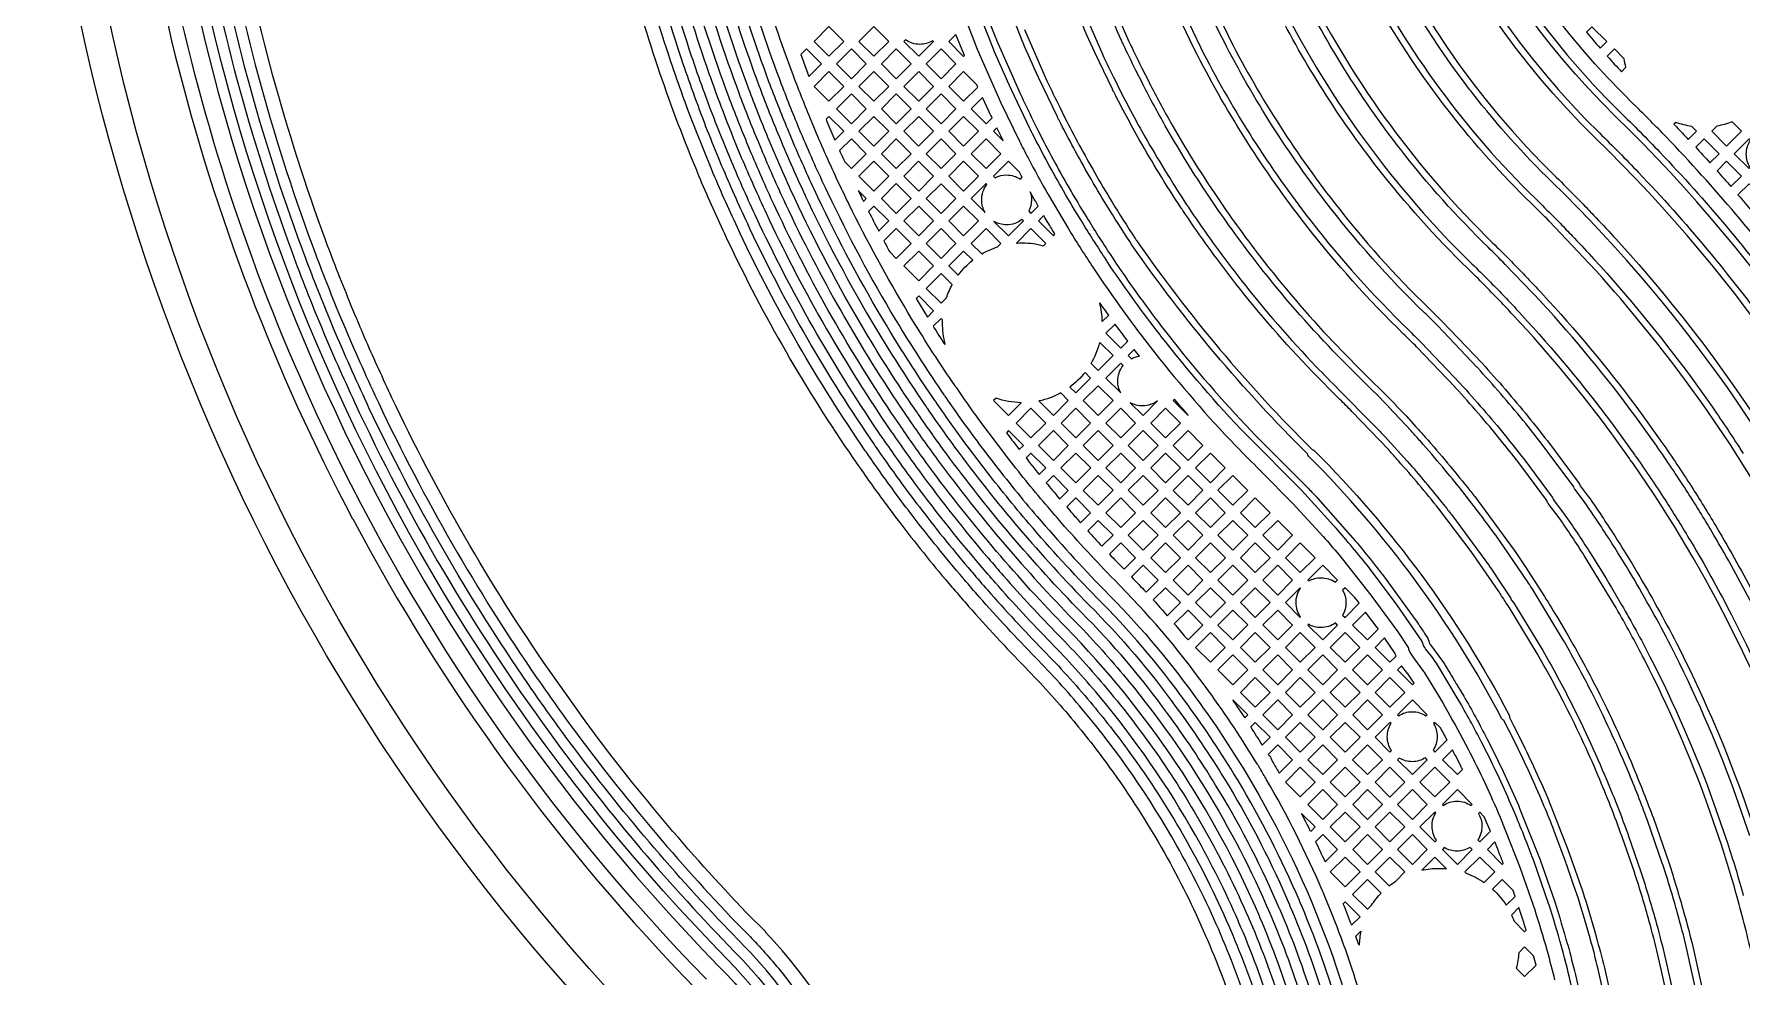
# Model space of a CAD drawing. Extents: x 726 to 3150, y -650 to 148.
# Drawn here: x 2597.8 to 2609.96, y -565.32 to -558.61 of the extents above; entities that cross this region are included whole.
import ezdxf

# ---------------------------------------------------------------- set-up
doc = ezdxf.new("R2010")
doc.units = 0
doc.layers.add('bak_bak_btr2-bcq2792', color=8, linetype='Continuous')
doc.layers.add('bak_outline', color=12, linetype='Continuous')

msp = doc.modelspace()

# ---------------------------------------------------------------- linework, layer by layer
at = {"layer": 'bak_bak_btr2-bcq2792'}
for p, q in [((2604.362, -558.611), (2604.311, -558.662)), ((2604.552, -559.06), (2604.471, -559.141)), ((2604.655, -559.277), (2604.631, -559.301)), ((2604.631, -559.301), (2604.699, -559.369)), ((2604.471, -559.781), (2604.57, -559.879)), ((2604.989, -559.902), (2604.951, -559.94)), ((2600.066, -562.061), (2600.066, -562.061)), ((2607.899, -563.706), (2607.828, -563.777)), ((2608.201, -564.362), (2608.148, -564.416)), ((2608.373, -564.83), (2608.32, -564.883)), ((2607.247, -564.997), (2607.21, -565.034))]:
    msp.add_line(p, q, dxfattribs=at)
for points in [[(2598, -555.381), (2598, -549.881, -0.196002), (2602.246, -539.466, 0.196006), (2603.017, -537.576), (2603.017, -506.983, -0.414216), (2603.814, -506.186), (2615.413, -506.186, -0.414216), (2616.21, -506.983), (2616.21, -537.991, -0.202307), (2611.708, -548.661, 0.202311), (2611.194, -549.881), (2611.194, -555.381, 0.202315), (2611.708, -556.601, -0.202307), (2616.21, -567.271), (2616.21, -588.803, -0.414217), (2615.413, -589.599), (2603.814, -589.599, -0.414217), (2603.017, -588.803), (2603.017, -567.686, 0.196007), (2602.246, -565.796, -0.196002)], [(2603.992, -558.661), (2604.098, -558.767), (2604.203, -558.662), (2604.198, -558.656, -0.137645), (2604.106, -558.682, -0.154665), (2604.003, -558.65)], [(2608.853, -558.595, 0.007188), (2608.951, -558.71), (2608.999, -558.662), (2608.893, -558.556)], [(2609.002, -558.767, 0.007161), (2609.103, -558.877), (2609.135, -558.845, -0.027072), (2609.122, -558.785), (2609.053, -558.715)], [(2604.311, -558.981), (2604.417, -559.087), (2604.519, -558.986, -0.000623), (2604.511, -558.97), (2604.417, -558.875)], [(2609.476, -559.251, -0.000676), (2609.494, -559.27), (2609.495, -559.27, -0.002731), (2609.579, -559.36), (2609.638, -559.301), (2609.604, -559.266, -0.051874), (2609.49, -559.238)], [(2609.746, -559.301), (2609.852, -559.407), (2609.958, -559.301), (2609.891, -559.234, -0.049561), (2609.783, -559.264)], [(2603.534, -559.439, 0.002192), (2603.571, -559.519), (2603.618, -559.567), (2603.724, -559.461), (2603.618, -559.355)], [(2609.632, -559.415, -0.00332), (2609.733, -559.526), (2609.798, -559.461), (2609.692, -559.355)], [(2609.906, -559.461), (2610.012, -559.567), (2610.02, -559.559, -0.1433), (2609.992, -559.463, -0.147839), (2610.022, -559.364), (2610.012, -559.355)], [(2604.631, -559.621), (2604.642, -559.632, -0.119585), (2604.723, -559.612, -0.14783), (2604.822, -559.642), (2604.835, -559.629, -0.001164), (2604.815, -559.593), (2604.737, -559.515)], [(2609.784, -559.583, -0.003323), (2609.883, -559.695), (2609.958, -559.621), (2609.852, -559.515)], [(2609.933, -559.753, -0.003325), (2610.03, -559.868), (2610.118, -559.78), (2610.012, -559.675)], [(2603.849, -560.082, 0.002149), (2603.891, -560.159), (2603.938, -560.206), (2604.044, -560.1), (2603.938, -559.994)], [(2604.471, -560.1), (2604.546, -560.175, -0.054327), (2604.659, -560.125), (2604.683, -560.1), (2604.577, -559.994)], [(2604.633, -559.943), (2604.737, -560.046), (2604.843, -559.94), (2604.833, -559.93, -0.166764), (2604.723, -559.967, -0.133358)], [(2604.793, -560.098, -0.018962), (2604.836, -560.096, -0.066886), (2604.986, -560.116), (2605.003, -560.1), (2604.897, -559.994)], [(2604.311, -560.26), (2604.378, -560.327, -0.066139), (2604.482, -560.219), (2604.417, -560.154)], [(2604.151, -560.42), (2604.257, -560.526), (2604.295, -560.488, -0.04553), (2604.336, -560.393), (2604.257, -560.314)], [(2605.43, -560.74), (2605.536, -560.846), (2605.587, -560.795, -0.004145), (2605.496, -560.674)], [(2605.43, -561.059), (2605.536, -561.165), (2605.537, -561.165, -0.125575), (2605.515, -561.079, -0.167243), (2605.553, -560.97), (2605.536, -560.953)], [(2605.174, -561.123), (2605.216, -561.165), (2605.322, -561.059), (2605.282, -561.019, -0.066126)], [(2604.954, -561.222), (2605.057, -561.325), (2605.163, -561.219), (2605.109, -561.165, -0.072811)], [(2605.91, -561.219), (2606.016, -561.325), (2606.017, -561.323, -0.00411), (2605.919, -561.21)], [(2604.722, -561.448, 0.002588), (2604.786, -561.531), (2604.814, -561.567), (2604.843, -561.539), (2604.737, -561.433)], [(2604.862, -561.628, 0.003693), (2604.956, -561.745), (2605.003, -561.699), (2604.897, -561.593)], [(2605.005, -561.804, 0.003482), (2605.096, -561.913), (2605.096, -561.913), (2605.102, -561.919), (2605.163, -561.859), (2605.057, -561.753)], [(2605.152, -561.977, 0.001479), (2605.19, -562.022), (2605.191, -562.022, 0.002241), (2605.251, -562.09), (2605.322, -562.018), (2605.216, -561.912)], [(2605.302, -562.147, 0.003675), (2605.403, -562.257), (2605.482, -562.178), (2605.376, -562.072)], [(2605.456, -562.313, 0.003668), (2605.56, -562.42), (2605.642, -562.338), (2605.536, -562.232)], [(2605.613, -562.475, -0.005879), (2605.717, -562.583), (2605.802, -562.498), (2605.696, -562.392)], [(2606.869, -562.498), (2606.875, -562.504, -0.130305), (2606.963, -562.481, -0.154923), (2607.065, -562.513), (2607.081, -562.498), (2606.975, -562.392)], [(2605.768, -562.639, -0.005887), (2605.868, -562.751), (2605.962, -562.658), (2605.856, -562.552)], [(2606.709, -562.658), (2606.815, -562.764), (2606.818, -562.761, -0.15493), (2606.785, -562.658, -0.15629), (2606.818, -562.555), (2606.815, -562.552)], [(2607.117, -562.57, -0.266559), (2607.117, -562.747), (2607.135, -562.764), (2607.235, -562.663, -0.031862), (2607.232, -562.658), (2607.205, -562.622), (2607.135, -562.552)], [(2605.918, -562.809, -0.00497), (2605.999, -562.907), (2606.016, -562.923), (2606.122, -562.818), (2606.016, -562.712)], [(2607.188, -562.818), (2607.294, -562.924), (2607.371, -562.847, 0.00066), (2607.363, -562.835), (2607.281, -562.725)], [(2606.869, -562.818), (2606.975, -562.924), (2607.081, -562.818), (2607.066, -562.803, -0.156287), (2606.963, -562.836, -0.1317), (2606.874, -562.812)], [(2607.348, -562.977), (2607.454, -563.083), (2607.498, -563.04, -0.015636), (2607.491, -563.021), (2607.416, -562.91)], [(2607.508, -563.137), (2607.614, -563.243), (2607.626, -563.231), (2607.584, -563.168, -0.017003), (2607.581, -563.165), (2607.537, -563.109)], [(2606.334, -563.353, -0.005208), (2606.42, -563.479), (2606.441, -563.457), (2606.335, -563.351)], [(2607.508, -563.457), (2607.515, -563.464, -0.145996), (2607.613, -563.435, -0.149153), (2607.712, -563.465), (2607.72, -563.457), (2607.614, -563.351)], [(2607.348, -563.617), (2607.454, -563.723), (2607.465, -563.712, -0.149145), (2607.435, -563.613, -0.140711), (2607.462, -563.518), (2607.454, -563.511)], [(2607.761, -563.71), (2607.774, -563.723), (2607.861, -563.636, 0.003214), (2607.816, -563.553), (2607.774, -563.511), (2607.765, -563.52, -0.137545), (2607.79, -563.613, -0.145998)], [(2607.508, -563.777), (2607.614, -563.883), (2607.72, -563.777), (2607.707, -563.763, -0.140709), (2607.613, -563.791, -0.137539), (2607.52, -563.765)], [(2607.828, -564.096), (2607.833, -564.102, -0.147051), (2607.931, -564.072, -0.152304), (2608.032, -564.104), (2608.04, -564.096), (2607.934, -563.99)], [(2607.668, -564.256), (2607.774, -564.362), (2607.785, -564.351, -0.152304), (2607.754, -564.25, -0.139655), (2607.78, -564.156), (2607.774, -564.15)], [(2608.08, -564.348), (2608.094, -564.362), (2608.17, -564.286, -0.027417), (2608.168, -564.281), (2608.126, -564.183), (2608.094, -564.15), (2608.084, -564.16, -0.13436), (2608.109, -564.25, -0.147043)], [(2607.348, -564.576), (2607.448, -564.675, -0.025896), (2607.495, -564.641), (2607.56, -564.576), (2607.454, -564.47)], [(2607.828, -564.416), (2607.934, -564.522), (2608.04, -564.416), (2608.025, -564.401, -0.139662), (2607.931, -564.428, -0.134361), (2607.841, -564.403)], [(2607.988, -564.576), (2607.996, -564.585, -0.063628), (2608.125, -564.651), (2608.2, -564.576), (2608.094, -564.47)], [(2607.188, -564.736), (2607.294, -564.842), (2607.323, -564.813, -0.048308), (2607.391, -564.727), (2607.294, -564.63)], [(2608.185, -564.698, -0.066386), (2608.282, -564.813), (2608.345, -564.75), (2608.332, -564.708), (2608.254, -564.63)], [(2608.354, -565.262), (2608.413, -565.321), (2608.495, -565.24, 0.002374), (2608.477, -565.173), (2608.413, -565.109), (2608.371, -565.152, -0.048965)]]:
    msp.add_lwpolyline(points, format="xyb", close=True, dxfattribs=at)
for points in [[(2602.586, -565.34, -0.083467), (2599.856, -561.414, -0.110726), (2598.476, -555.257), (2598.476, -549.67, -0.040795), (2598.625, -547.838), (2598.675, -547.538, -0.009448), (2598.775, -546.997, -0.144173), (2602.592, -539.804, 0.008316), (2602.664, -539.727, 0.004219), (2602.692, -539.697, 0.180525), (2603.499, -537.62, 0.016916), (2603.495, -537.488, -0.035016), (2603.492, -537.454), (2603.492, -507.182, -0.10871)], [(2603.619, -507.182), (2603.621, -537.471, -0.022228), (2603.621, -537.477, -0.025925), (2603.625, -537.693, -0.017491), (2603.608, -537.924, -0.018212), (2603.608, -537.928, -0.02756), (2603.549, -538.289, -0.034614), (2603.42, -538.728, -0.005781), (2603.413, -538.748, -0.103558), (2602.682, -539.893, 0.012608), (2602.192, -540.42, 0.014836), (2601.65, -541.072), (2601.634, -541.092, 0.012858), (2601.197, -541.683, 0.112449), (2598.8, -547.558), (2598.751, -547.859, 0.040795), (2598.603, -549.67), (2598.603, -555.257, 0.196013), (2602.677, -565.251, -0.195978), (2603.619, -567.562)], [(2612.207, -567.147, 0.202305), (2608.914, -559.345, -0.20227), (2607.19, -555.258), (2607.19, -549.756, -0.202271), (2608.914, -545.669, 0.00997), (2609.219, -545.36), (2609.271, -545.304, 0.01792), (2609.784, -544.716, 0.039144), (2610.747, -543.312, 0.118808), (2612.192, -538.416, 0.0126), (2612.207, -537.868), (2612.207, -510.163, -0.359384)], [(2612.252, -510.163), (2612.252, -537.868, -0.012599), (2612.237, -538.419, -0.118807), (2610.786, -543.334, -0.039149), (2609.818, -544.744, -0.017915), (2609.304, -545.335), (2609.252, -545.391, -0.009972), (2608.946, -545.701, 0.202267), (2607.235, -549.756), (2607.235, -555.258, 0.202281), (2608.946, -559.313, -0.009045), (2609.224, -559.594, -0.033479), (2610.162, -560.718, -0.158409), (2612.252, -567.147)], [(2612.416, -567.147, 0.202305), (2609.061, -559.195, -0.202285), (2607.399, -555.257), (2607.399, -549.756, -0.202284), (2609.061, -545.819, 0.011048), (2609.404, -545.469, -0.043773), (2609.407, -545.466, -0.031626), (2609.409, -545.464, 0.011332), (2609.415, -545.458), (2609.424, -545.448, 0.017931), (2609.947, -544.847, 0.159449), (2612.403, -538.394), (2612.407, -538.31, 0.009958), (2612.416, -537.868), (2612.416, -510.168, -0.358834)], [(2612.461, -510.168), (2612.461, -537.868, -0.009958), (2612.452, -538.311, -0.191949), (2609.092, -545.851, 0.202271), (2607.444, -549.756), (2607.444, -555.257, 0.202287), (2609.092, -559.163, -0.00905), (2609.376, -559.45, -0.031945), (2610.291, -560.539, -0.159979), (2612.461, -567.147)], [(2612.569, -567.147, 0.159973), (2610.378, -560.475, 0.033004), (2609.421, -559.341, 0.006978), (2609.2, -559.118, -0.016435), (2609.198, -559.116, -0.011148), (2609.197, -559.114, -0.20427), (2607.552, -555.257), (2607.552, -549.756, -0.202302), (2609.168, -545.928, 0.011131), (2609.519, -545.571, -0.020546), (2609.522, -545.568, -0.025482), (2609.525, -545.564), (2609.536, -545.552, 0.016881), (2610.036, -544.98), (2610.067, -544.941, 0.041159), (2611.108, -543.412, 0.1296), (2612.569, -537.863), (2612.569, -510.768, -0.191832)], [(2603.696, -567.562, 0.195989), (2602.732, -565.197, -0.187785), (2598.686, -555.708, -0.007935), (2598.679, -555.257), (2598.679, -549.665, -0.010796), (2598.69, -549.187, -0.017977), (2598.753, -548.393, -0.011902), (2598.826, -547.871), (2598.882, -547.533, -0.008776), (2598.974, -547.038, -0.006698), (2599.055, -546.666, -0.095916), (2601.255, -541.732, -0.028491)], [(2601.264, -541.853, 0.109964), (2598.957, -547.546), (2598.901, -547.884, 0.012259), (2598.827, -548.418, 0.015443), (2598.771, -549.095), (2598.766, -549.19, 0.010901), (2598.755, -549.67, -0.029433), (2598.755, -549.674), (2598.755, -555.257, 0.007935), (2598.762, -555.705), (2598.767, -555.832, 0.01793), (2598.845, -556.843), (2598.897, -557.252, 0.007974), (2598.968, -557.697, 0.045013), (2599.629, -560.15), (2599.646, -560.197, 0.010212), (2599.859, -560.734, 0.010233), (2600.094, -561.262), (2600.113, -561.303, 0.04829), (2601.51, -563.642, 0.034891), (2602.786, -565.144, -0.195962), (2603.772, -567.562)], [(2611.765, -566.991, 0.198397), (2608.607, -559.661, -0.034382), (2608.044, -559.032, -0.003722), (2608.014, -558.993, -0.095767), (2606.974, -556.904, -0.065692), (2606.75, -555.311), (2606.75, -549.668, -0.014434), (2606.753, -549.544, -0.004153), (2606.758, -549.443, -0.00356), (2606.758, -549.43, -0.008509), (2606.773, -549.221, -0.003331), (2606.774, -549.211, -0.010881), (2606.803, -548.946, -0.00833), (2606.806, -548.928, -0.009587), (2606.842, -548.695, -0.017046), (2606.842, -548.694, -0.020597), (2606.842, -548.692, -0.005568), (2606.867, -548.558, -0.005178), (2606.888, -548.458, -0.073242), (2607.517, -546.78, -0.053241), (2608.267, -545.712, -0.020092)], [(2608.261, -545.787, 0.175154), (2606.795, -549.668), (2606.795, -555.31, 0.200073), (2608.639, -559.629, -0.004517), (2608.773, -559.763, 0.004857), (2608.819, -559.809, -0.002982), (2608.905, -559.899, -0.004877), (2609.045, -560.048), (2609.063, -560.068, -0.187222), (2611.811, -567.148, -0.120762)], [(2604.026, -567.562, 0.191989), (2603.008, -565.007), (2603.008, -565.003), (2602.872, -564.867, -0.0322), (2601.721, -563.5), (2601.465, -563.14, -0.040494), (2600.343, -561.194), (2600.333, -561.171, -0.007938), (2600.151, -560.77, -0.002894), (2600.089, -560.623), (2600.068, -560.572, -0.008961), (2599.885, -560.109), (2599.873, -560.075, -0.04422), (2599.228, -557.71), (2599.204, -557.571), (2599.204, -557.571, -0.006476), (2599.149, -557.216), (2599.099, -556.823), (2599.098, -556.815, -0.017836), (2599.022, -555.827), (2599.022, -555.826), (2599.022, -555.825), (2599.017, -555.696, -0.007922), (2599.01, -555.257)], [(2606.617, -565.58, 0.026212), (2606.376, -564.931, -0.01785), (2606.375, -564.929, 0.025949), (2606.069, -564.315, 0.046066), (2605.379, -563.318, 0.019196), (2605.038, -562.942, -0.013192), (2604.644, -562.517, -0.00378), (2604.536, -562.392, -0.029319), (2604.533, -562.388, -0.01941), (2604.531, -562.386, -0.017751), (2604.046, -561.775, -0.007844), (2603.847, -561.494, -0.041564), (2603.843, -561.489, -0.040105), (2602.964, -559.964), (2602.944, -559.922, -0.010103), (2602.764, -559.516, -0.006838), (2602.651, -559.238, -0.012069), (2602.48, -558.765, -0.037931), (2602.07, -557.152, -0.007621)], [(2602.145, -557.139, 0.037936), (2602.553, -558.741, 0.012071), (2602.722, -559.21, 0.006834), (2602.834, -559.487, 0.01007), (2603.013, -559.888, -0.041967), (2603.016, -559.894), (2603.033, -559.932, 0.039999), (2603.904, -561.443, -0.042356), (2603.908, -561.448, 0.007926), (2604.108, -561.73, 0.017743), (2604.589, -562.337, -0.029469), (2604.592, -562.34, -0.019624), (2604.594, -562.342, 0.003784), (2604.701, -562.467, 0.01319), (2605.093, -562.889, -0.019201), (2605.437, -563.269, -0.045986), (2606.136, -564.278, -0.02604), (2606.446, -564.901, -0.020321), (2606.447, -564.903), (2606.458, -564.929, -0.02504), (2606.69, -565.557, -0.020172)], [(2606.77, -565.556, 0.025899), (2606.528, -564.9, -0.028124), (2606.527, -564.896, 0.092465), (2605.147, -562.835, -0.016962), (2604.652, -562.293, -0.017911), (2604.169, -561.685, -0.007969), (2603.969, -561.403, -0.01552), (2603.968, -561.401, -0.035758), (2603.965, -561.397, -0.039902), (2603.103, -559.9), (2603.079, -559.85, -0.00992), (2602.905, -559.457), (2602.883, -559.404, -0.00866), (2602.745, -559.055), (2602.727, -559.006, -0.043858), (2602.229, -557.175)], [(2602.304, -557.162, 0.043859), (2602.799, -558.98), (2602.816, -559.028, 0.008659), (2602.953, -559.375), (2602.975, -559.427, 0.009894), (2603.147, -559.816, -0.016566), (2603.154, -559.829), (2603.172, -559.868, 0.03995), (2604.029, -561.356, -0.036185), (2604.032, -561.36, 0.007975), (2604.231, -561.64, 0.017905), (2604.71, -562.243, 0.016958), (2605.202, -562.782, -0.019204), (2605.554, -563.171, -0.073293), (2606.598, -564.87, -0.028577), (2606.6, -564.874, -0.025872), (2606.844, -565.537, -0.03296)], [(2601.828, -557.247, 0.036587), (2602.237, -558.839, 0.018066), (2602.507, -559.56), (2602.529, -559.615, 0.010107), (2602.714, -560.03), (2602.714, -560.03), (2602.734, -560.074, 0.040089), (2603.633, -561.634, 0.014722), (2603.643, -561.647, 0.007609), (2603.841, -561.926), (2603.841, -561.926, 0.005043), (2603.977, -562.107, 0.012615), (2604.334, -562.548, 0.007181), (2604.343, -562.557, 0.003762), (2604.453, -562.685, 0.013202), (2604.857, -563.12, -0.019188), (2605.184, -563.481, -0.017376), (2605.455, -563.829, -0.028643), (2605.848, -564.44, -0.025971), (2606.141, -565.031), (2606.141, -565.031), (2606.156, -565.065, -0.024688), (2606.374, -565.653)], [(2606.472, -565.625, 0.02492), (2606.249, -565.022, -0.025436), (2606.247, -565.018), (2606.234, -564.987, 0.025843), (2605.937, -564.39, 0.04606), (2605.262, -563.416, 0.019194), (2604.93, -563.049, -0.013197), (2604.529, -562.618, -0.003774), (2604.42, -562.491, -0.008072), (2604.413, -562.483, -0.012643), (2604.058, -562.045, -0.005046), (2603.923, -561.866, -0.007679), (2603.725, -561.587, -0.018136), (2603.717, -561.576, -0.040152), (2602.825, -560.028), (2602.806, -559.986, -0.010098), (2602.623, -559.575), (2602.509, -559.293, -0.012245), (2602.333, -558.807, -0.036594), (2601.929, -557.229, -0.008737)], [(2603.848, -567.562, 0.19601), (2602.841, -565.09, -0.085515), (2602.834, -565.08), (2602.745, -564.991, -0.032157), (2601.58, -563.609, -0.030017), (2601.577, -563.605, -0.007887), (2601.32, -563.244, -0.026721), (2601.318, -563.241, -0.040496), (2600.182, -561.27), (2600.171, -561.246, -0.010545), (2599.93, -560.705), (2599.903, -560.64, -0.008972), (2599.718, -560.17), (2599.706, -560.137, -0.045259), (2599.043, -557.684, -0.007971)], [(2599.118, -557.67, 0.045261), (2599.777, -560.11), (2599.789, -560.144, 0.008968), (2599.973, -560.611), (2600, -560.675, 0.010546), (2600.24, -561.214), (2600.251, -561.238, 0.040427), (2601.378, -563.195, -0.027088), (2601.381, -563.198, 0.007886), (2601.636, -563.557, -0.029288), (2601.639, -563.56, 0.03222), (2602.799, -564.938), (2602.895, -565.034, -0.091101), (2602.903, -565.045, -0.023359), (2603.124, -565.295, -0.171334), (2603.925, -567.562)], [(2602.115, -557.758, 0.024074), (2602.406, -558.783, 0.012245), (2602.58, -559.266, 0.005525), (2602.671, -559.492), (2602.694, -559.546, 0.010102), (2602.875, -559.954, 0.017617), (2602.879, -559.961, -0.024602), (2602.88, -559.965), (2602.895, -559.998, 0.040093), (2603.78, -561.533, 0.020077), (2603.786, -561.54, -0.020482), (2603.787, -561.543, 0.00771), (2603.985, -561.821, 0.005046), (2604.119, -561.999, 0.012675), (2604.472, -562.435, 0.008809), (2604.478, -562.442, 0.00378), (2604.587, -562.568, 0.013197), (2604.984, -562.996, -0.019197), (2605.32, -563.367, -0.017363), (2605.6, -563.725, -0.054558), (2606.304, -564.956, -0.021044), (2606.305, -564.959, -0.014396), (2606.306, -564.961), (2606.318, -564.989, -0.025023), (2606.545, -565.602, -0.019925)], [(2606.909, -565.488, 0.024727), (2606.672, -564.847, -0.018176), (2606.671, -564.845, 0.013755), (2606.668, -564.839, 0.03399), (2606.241, -564.003), (2606.212, -563.957, 0.022165), (2605.87, -563.448, 0.039739), (2605.256, -562.728, -0.034865), (2604.292, -561.594, -0.007942), (2604.096, -561.318, -0.027268), (2604.093, -561.314, 0.006821), (2604.089, -561.308, -0.010654), (2604.088, -561.307, -0.015179), (2603.737, -560.762, -0.024588), (2603.241, -559.836), (2603.215, -559.781, -0.011143), (2603.024, -559.345, -0.008642), (2602.888, -559.002), (2602.87, -558.954, -0.019634), (2602.611, -558.156)], [(2602.685, -558.135, 0.019635), (2602.942, -558.928), (2602.959, -558.976, 0.008636), (2603.094, -559.316, 0.011131), (2603.284, -559.748, -0.013262), (2603.292, -559.766), (2603.31, -559.803, 0.025913), (2603.832, -560.771, 0.013841), (2604.151, -561.264, -0.005919), (2604.156, -561.27, -0.029096), (2604.158, -561.274, 0.00797), (2604.353, -561.55, 0.034856), (2605.311, -562.675, -0.039701), (2605.932, -563.404, -0.02214), (2606.277, -563.917), (2606.306, -563.964, -0.034012), (2606.739, -564.81, -0.012445), (2606.742, -564.819, -0.025654), (2606.989, -565.491, -0.014069)], [(2607.054, -565.443, 0.024629), (2606.813, -564.79, 0.008636), (2606.81, -564.782, -0.016509), (2606.809, -564.78, 0.034019), (2606.372, -563.925), (2606.343, -563.877, 0.022146), (2605.993, -563.358, 0.039639), (2605.365, -562.621, -0.016948), (2604.883, -562.095, -0.011984), (2604.565, -561.703, -0.005917), (2604.415, -561.504, -0.007957), (2604.222, -561.231, 0.015238), (2604.217, -561.225, -0.029254), (2604.215, -561.222, -0.024085), (2604.213, -561.219, -0.013802), (2603.897, -560.731), (2603.868, -560.683, -0.024575), (2603.379, -559.771), (2603.353, -559.714, -0.00976), (2603.186, -559.338), (2603.165, -559.287, -0.008618), (2603.031, -558.949), (2603.014, -558.901, -0.019629), (2602.758, -558.115)], [(2602.832, -558.094, 0.019635), (2603.085, -558.875), (2603.103, -558.923, 0.008618), (2603.235, -559.258), (2603.256, -559.309, 0.010296), (2603.431, -559.702), (2603.448, -559.738, 0.024575), (2603.933, -560.644), (2603.962, -560.691, 0.013839), (2604.276, -561.177, -0.017284), (2604.284, -561.188, 0.007965), (2604.476, -561.459, 0.005909), (2604.625, -561.656, 0.011989), (2604.941, -562.045, 0.01694), (2605.419, -562.568, -0.039614), (2606.055, -563.313, -0.022119), (2606.408, -563.837), (2606.437, -563.885, -0.094675), (2607.36, -566.402, -0.040759)], [(2611.553, -566.995, 0.154555), (2609.598, -561.129), (2609.559, -561.076, 0.026373), (2608.874, -560.242), (2608.589, -559.942, 0.004474), (2608.459, -559.813, -0.03436), (2607.877, -559.163, -0.048201), (2607.223, -558.131, -0.008455)], [(2607.263, -558.111, 0.082737), (2608.49, -559.781, -0.004485), (2608.621, -559.911, 0.004672), (2608.668, -559.959, -0.002949), (2608.752, -560.045, -0.004864), (2608.888, -560.191, -0.013764), (2608.889, -560.192), (2608.907, -560.212, -0.026373), (2609.596, -561.05), (2609.751, -561.267, -0.009606), (2609.97, -561.595, -0.009624)], [(2609.013, -565.609), (2608.937, -565.269, 0.007163), (2608.881, -565.052, -0.032168), (2608.88, -565.049, 0.010734), (2608.783, -564.727, -0.044562), (2608.781, -564.723), (2608.717, -564.534, -0.040745), (2608.716, -564.53, -0.003531), (2608.709, -564.514), (2608.622, -564.279, 0.005838), (2608.553, -564.109), (2608.533, -564.062, 0.014973), (2608.336, -563.636), (2608.265, -563.498, -0.163664), (2608.252, -563.485, 0.075441), (2606.875, -561.615, -0.164883), (2606.867, -561.599, -0.045611), (2605.618, -560.114, -0.039942), (2605.616, -560.111), (2605.601, -560.087, -0.00877), (2605.437, -559.829, -0.007011), (2605.312, -559.619, -0.012936), (2605.097, -559.221, -0.005317), (2605.086, -559.201, -0.029589), (2605.085, -559.198, -0.012809), (2605.085, -559.197), (2604.951, -558.919, -0.007986), (2604.838, -558.664, -0.027541), (2604.837, -558.662), (2604.686, -558.277, -0.004756)], [(2607.223, -565.387, 0.024502), (2606.978, -564.721, 0.007098), (2606.973, -564.71, -0.0086), (2606.973, -564.709, -0.010805), (2606.972, -564.707, 0.030485), (2606.575, -563.919, 0.003172), (2606.529, -563.84, -0.03331), (2606.526, -563.834), (2606.521, -563.823, -0.099096), (2606.509, -563.807), (2606.494, -563.784, 0.02209), (2606.137, -563.253, 0.039585), (2605.491, -562.496, -0.01341), (2605.114, -562.089, -0.00352), (2605.019, -561.979, -0.010701), (2604.739, -561.636), (2604.526, -561.354, -0.006637), (2604.368, -561.129, -0.010784), (2604.366, -561.127, 0.005689), (2604.363, -561.122, -0.027867), (2604.36, -561.118, -0.02934), (2604.356, -561.113, -0.013647), (2604.049, -560.639), (2604.021, -560.591, -0.021133), (2603.602, -559.823, -0.003452), (2603.54, -559.694, -0.017291), (2603.539, -559.691), (2603.513, -559.637, -0.0097), (2603.35, -559.27), (2603.325, -559.208, -0.00836), (2603.198, -558.886), (2603.139, -558.725, -0.007951), (2603.034, -558.413, -0.008729)], [(2604.361, -558.32), (2604.514, -558.717), (2604.682, -559.098), (2604.815, -559.372, 0.0037), (2604.876, -559.49, 0.008207), (2605.019, -559.751), (2605.164, -559.996, 0.008592), (2605.331, -560.259, -0.011706), (2605.333, -560.261), (2605.395, -560.355, 0.014521), (2605.704, -560.781, -0.017305), (2605.706, -560.784), (2605.779, -560.879, 0.024132), (2606.354, -561.539, -0.021037), (2606.356, -561.542, -0.029711), (2606.361, -561.546, 0.003793), (2606.528, -561.715, 0.01569), (2606.534, -561.721, -0.019037), (2606.536, -561.723), (2606.763, -561.951), (2606.978, -562.187, -0.00566), (2607.089, -562.315), (2607.319, -562.605), (2607.509, -562.866), (2607.58, -562.971, -0.079218), (2607.586, -562.986, -0.015559), (2607.587, -562.989, 0.087074), (2607.622, -563.052), (2607.694, -563.148, -0.022073), (2607.697, -563.152, -0.032111), (2607.7, -563.157, -0.012253), (2607.701, -563.159), (2607.812, -563.342, -0.009488), (2607.952, -563.591), (2608.011, -563.701, -0.017836), (2608.239, -564.187, -0.022778), (2608.24, -564.191, -0.017036), (2608.242, -564.194), (2608.38, -564.542), (2608.485, -564.846, -0.009925), (2608.571, -565.132, -0.022625), (2608.572, -565.136, -0.014122), (2608.573, -565.139, -0.00706), (2608.627, -565.344)], [(2608.805, -565.651), (2608.731, -565.319, 0.007126), (2608.676, -565.108, -0.02744), (2608.676, -565.106, -0.027275), (2608.675, -565.104, 0.010229), (2608.585, -564.805, -0.050839), (2608.583, -564.801), (2608.481, -564.505, 0.005224), (2608.424, -564.356, 0.005845), (2608.357, -564.191), (2608.338, -564.145, 0.014955), (2608.147, -563.731), (2608.107, -563.652, 0.011338), (2607.941, -563.348), (2607.785, -563.09, 0.024312), (2607.749, -563.039), (2607.707, -562.986, -0.090164), (2607.69, -562.954), (2607.682, -562.931), (2607.506, -562.675), (2607.293, -562.394, 0.006421), (2607.172, -562.246, 0.005851), (2607.055, -562.111), (2606.823, -561.857), (2606.432, -561.464, -0.025989), (2605.823, -560.76, -0.003166), (2605.817, -560.751), (2605.789, -560.715, -0.016517), (2605.444, -560.235, -0.013818), (2605.437, -560.224), (2605.423, -560.201, -0.008677), (2605.256, -559.94, -0.007004), (2605.128, -559.725, -0.012878), (2604.909, -559.319, -0.004437), (2604.898, -559.299, -0.021792), (2604.897, -559.297, -0.003234), (2604.892, -559.288, -0.055761), (2604.891, -559.283, -0.015082), (2604.89, -559.282), (2604.758, -559.007, -0.007826), (2604.645, -558.751, -0.024797), (2604.644, -558.749, -0.034571), (2604.643, -558.746), (2604.603, -558.649, -0.008443), (2604.493, -558.368, -0.002631)], [(2604.535, -558.352, 0.008444), (2604.644, -558.633, 0.004952), (2604.649, -558.643, 0.004679), (2604.655, -558.657), (2604.82, -559.033, 0.005931), (2604.911, -559.222), (2604.949, -559.299, 0.01289), (2605.167, -559.702, 0.007002), (2605.295, -559.916, 0.0087), (2605.461, -560.177), (2605.482, -560.21, 0.016524), (2605.825, -560.688), (2605.883, -560.763, 0.024893), (2606.464, -561.433, -0.038505), (2606.467, -561.436, 0.00388), (2606.636, -561.607, -0.043736), (2606.639, -561.61), (2606.869, -561.84, -0.041302), (2606.871, -561.843, -0.02253), (2606.873, -561.845, -0.003253), (2606.941, -561.916), (2607.207, -562.217, -0.006424), (2607.328, -562.366, -0.003501), (2607.394, -562.451, -0.025776), (2607.395, -562.452, 0.003101), (2607.4, -562.458), (2607.634, -562.778, -0.003916), (2607.701, -562.877), (2607.721, -562.908, -0.070416), (2607.724, -562.914), (2607.733, -562.94, 0.090026), (2607.742, -562.958), (2607.829, -563.074, -0.005364), (2607.914, -563.215, -0.035416), (2607.916, -563.217, 0.016079), (2607.922, -563.228, -0.01904), (2607.923, -563.229, 0.003156), (2607.938, -563.255, -0.014486), (2607.939, -563.256, 0.003208), (2607.942, -563.262), (2607.98, -563.325, -0.01134), (2608.147, -563.631), (2608.187, -563.71, -0.014956), (2608.38, -564.128), (2608.523, -564.489), (2608.628, -564.79, -0.010255), (2608.718, -565.092, -0.027601), (2608.719, -565.094, -0.027484), (2608.72, -565.096, -0.00713), (2608.775, -565.308), (2608.849, -565.642, -0.003353)], [(2605.252, -558.399), (2605.406, -558.752, 0.00631), (2605.496, -558.938), (2605.528, -559.003, 0.011697), (2605.711, -559.343, 0.008224), (2605.849, -559.576, 0.008891), (2606.006, -559.824, 0.00427), (2606.017, -559.84, 0.016863), (2606.341, -560.293), (2606.393, -560.36, 0.024856), (2606.931, -560.98, 0.003739), (2607.088, -561.139), (2607.345, -561.398, -0.003169), (2607.417, -561.474), (2607.577, -561.651, -0.00588), (2607.705, -561.799, -0.006459), (2607.838, -561.962, -0.002646), (2607.892, -562.031), (2608.162, -562.399, -0.019268), (2608.163, -562.4), (2608.166, -562.405, -0.027955), (2608.167, -562.406, -0.004026), (2608.242, -562.517), (2608.313, -562.625, -0.070621), (2608.316, -562.63), (2608.318, -562.637), (2608.335, -562.658), (2608.542, -562.999, -0.011669), (2608.728, -563.34, -0.01925), (2608.998, -563.922, -0.012489), (2609.15, -564.309, -0.028859), (2609.15, -564.312, -0.024153), (2609.151, -564.314), (2609.241, -564.575, -0.010734), (2609.345, -564.918, -0.007387), (2609.407, -565.156), (2609.487, -565.514, -0.004581)], [(2609.648, -565.482), (2609.567, -565.117, 0.00742), (2609.503, -564.873, 0.010735), (2609.398, -564.524, -0.038147), (2609.396, -564.521), (2609.288, -564.209, 0.011104), (2609.15, -563.858), (2609.129, -563.809, 0.017686), (2608.874, -563.265, 0.011689), (2608.684, -562.916), (2608.466, -562.558, 0.003612), (2608.399, -562.456), (2608.207, -562.178, -0.002619), (2608.105, -562.04, -0.042199), (2608.103, -562.037, -0.018861), (2608.102, -562.036), (2607.966, -561.86, 0.006454), (2607.83, -561.694, 0.00718), (2607.671, -561.509, 0.002834), (2607.607, -561.438, -0.059903), (2607.604, -561.434), (2607.447, -561.265, -0.043338), (2607.444, -561.262), (2607.343, -561.159, -0.047318), (2607.34, -561.157), (2607.05, -560.866, -0.024795), (2606.523, -560.26), (2606.472, -560.193, -0.016872), (2606.154, -559.749, -0.004594), (2606.144, -559.734, -0.00894), (2605.989, -559.49, -0.008224), (2605.854, -559.262, -0.010218), (2605.696, -558.971, -0.092942), (2605.694, -558.963), (2605.644, -558.867, -0.006456), (2605.554, -558.68, -0.015648), (2605.542, -558.654, -0.008218), (2605.435, -558.41)], [(2605.472, -558.383), (2605.595, -558.661, 0.006467), (2605.685, -558.847), (2605.736, -558.946, -0.101631), (2605.739, -558.955, 0.010063), (2605.893, -559.24, 0.008222), (2606.027, -559.467, 0.008943), (2606.182, -559.71, 0.004711), (2606.192, -559.724, 0.016872), (2606.508, -560.166), (2606.559, -560.232, 0.024796), (2607.082, -560.835, 0.003712), (2607.235, -560.99), (2607.479, -561.233, 0.015997), (2607.497, -561.253, -0.003164), (2607.571, -561.331), (2607.637, -561.403, -0.069655), (2607.641, -561.408, -0.002819), (2607.705, -561.479, -0.007185), (2607.865, -561.665, -0.006451), (2608.001, -561.832, -0.002696), (2608.058, -561.903), (2608.338, -562.284, -0.053719), (2608.34, -562.288, -0.004016), (2608.417, -562.401), (2608.555, -562.615, -0.005538), (2608.654, -562.776, -0.032969), (2608.655, -562.778, -0.029418), (2608.656, -562.78), (2608.723, -562.894, -0.011695), (2608.914, -563.244, -0.017682), (2609.171, -563.791), (2609.191, -563.841, -0.011104), (2609.33, -564.194), (2609.44, -564.509, -0.010765), (2609.546, -564.861, -0.007427), (2609.611, -565.107, -0.019944), (2609.611, -565.108), (2609.692, -565.473, -0.004575)], [(2610.017, -564.318), (2609.901, -563.985, 0.030406), (2609.454, -562.966, 0.015637), (2609.177, -562.466, 0.008326), (2609.017, -562.207, 0.00918), (2608.83, -561.928), (2608.77, -561.85, -0.089187), (2608.767, -561.843), (2608.763, -561.833), (2608.539, -561.533, 0.005955), (2608.404, -561.362, 0.013669), (2608.077, -560.984, -0.030148), (2608.075, -560.982, -0.034097), (2608.073, -560.98), (2607.794, -560.687, 0.003677), (2607.699, -560.593, -0.035838), (2606.99, -559.796, -0.046818), (2606.25, -558.619), (2606.139, -558.388, -0.010492)], [(2606.179, -558.369), (2606.296, -558.61, 0.048135), (2607.057, -559.809, 0.034114), (2607.73, -560.561, -0.00367), (2607.826, -560.655), (2608.11, -560.953, -0.013673), (2608.439, -561.334, -0.005953), (2608.575, -561.505), (2608.802, -561.809, -0.082883), (2608.805, -561.815), (2608.808, -561.826), (2608.867, -561.902, -0.009197), (2609.055, -562.183, -0.008322), (2609.215, -562.443, -0.015641), (2609.494, -562.946, -0.03175), (2609.96, -564.016), (2610.06, -564.304, -0.010882)], [(2610.905, -566.964, 0.148333), (2609.186, -561.667), (2609.165, -561.641, -0.122745), (2609.16, -561.631), (2609.034, -561.455, 0.028323), (2608.341, -560.62, 0.003479), (2608.25, -560.523, 0.002819), (2608.176, -560.446, -0.004128), (2608.126, -560.395, 0.004387), (2608.007, -560.277, -0.034344), (2607.366, -559.561, -0.048218), (2606.644, -558.423, -0.037359)], [(2606.686, -558.405, 0.082665), (2608.038, -560.245, -0.004389), (2608.158, -560.364, 0.004166), (2608.208, -560.414, -0.002828), (2608.283, -560.492, -0.003474), (2608.374, -560.589), (2608.432, -560.653, -0.026074), (2609.07, -561.429), (2609.199, -561.608, -0.09995), (2609.203, -561.616), (2609.222, -561.641, -0.009482), (2609.426, -561.945, -0.008349), (2609.594, -562.218), (2609.62, -562.261, -0.014327), (2609.886, -562.745, -0.033056), (2610.392, -563.913)], [(2610.033, -562.67, 0.014332), (2609.762, -562.178), (2609.736, -562.134, 0.008352), (2609.564, -561.856, 0.009603), (2609.354, -561.543, -0.014157), (2609.354, -561.542, -0.07158), (2609.35, -561.537), (2609.205, -561.335, 0.026943), (2608.534, -560.52, -0.023759), (2608.533, -560.519), (2608.275, -560.249, 0.004406), (2608.153, -560.127, -0.034358), (2607.531, -559.432, -0.048221), (2606.831, -558.328, -0.008457)], [(2606.872, -558.309, 0.082735), (2608.185, -560.095, -0.004415), (2608.308, -560.217, 0.004308), (2608.356, -560.267, -0.002878), (2608.434, -560.348, -0.003466), (2608.528, -560.447), (2608.584, -560.508, -0.026366), (2609.243, -561.31), (2609.391, -561.517, -0.00961), (2609.602, -561.832, -0.008347), (2609.774, -562.111), (2609.8, -562.155, -0.014334), (2610.073, -562.649, -0.033044)], [(2609.442, -565.523), (2609.363, -565.166, 0.007393), (2609.301, -564.929, 0.010725), (2609.199, -564.589, -0.017896), (2609.198, -564.588, -0.020514), (2609.198, -564.586), (2609.107, -564.325, 0.014066), (2608.937, -563.891, 0.017678), (2608.688, -563.36, 0.011662), (2608.503, -563.021), (2608.298, -562.683), (2608.281, -562.662, -0.095887), (2608.277, -562.655), (2608.274, -562.647, 0.002709), (2608.225, -562.572), (2608.033, -562.295), (2607.802, -561.99, 0.013794), (2607.514, -561.648, 0.003081), (2607.447, -561.572, -0.035068), (2607.445, -561.57), (2607.183, -561.296, 0.003654), (2607.098, -561.211), (2606.899, -561.011, -0.02486), (2606.357, -560.388), (2606.306, -560.32, -0.01687), (2605.979, -559.865, -0.004232), (2605.968, -559.848, -0.008877), (2605.81, -559.6, -0.008223), (2605.671, -559.365, -0.011754), (2605.487, -559.021, -0.019587), (2605.486, -559.02, -0.005996), (2605.479, -559.006, -0.023397), (2605.478, -559.004, -0.024259), (2605.477, -559.002), (2605.351, -558.739, -0.00819), (2605.241, -558.491, -0.03721)], [(2610.036, -565.186, 0.012415), (2609.927, -564.755, 0.01088), (2609.815, -564.383), (2609.719, -564.104, 0.031761), (2609.266, -563.063, 0.011726), (2609.065, -562.695), (2608.838, -562.322, 0.009035), (2608.659, -562.053), (2608.58, -561.951, -0.086917), (2608.576, -561.944), (2608.572, -561.93), (2608.372, -561.662, 0.005939), (2608.24, -561.496, 0.013611), (2607.922, -561.128, -0.028505), (2607.92, -561.126, -0.03242), (2607.918, -561.124), (2607.644, -560.837, 0.003672), (2607.551, -560.745, -0.0341), (2606.855, -559.968), (2606.822, -559.925, -0.046712), (2606.062, -558.718, -0.042488), (2606.06, -558.715), (2605.946, -558.477, -0.010451)], [(2605.988, -558.461), (2606.107, -558.707, 0.046373), (2606.858, -559.898), (2606.89, -559.94, 0.034107), (2607.583, -560.713, -0.003664), (2607.676, -560.805), (2607.955, -561.098, -0.013616), (2608.275, -561.468, -0.005934), (2608.407, -561.635), (2608.61, -561.907, -0.079102), (2608.613, -561.913), (2608.618, -561.926), (2608.696, -562.027, -0.009053), (2608.876, -562.297, -0.008311), (2609.033, -562.551), (2609.104, -562.673, -0.011731), (2609.306, -563.043, -0.031844), (2609.762, -564.091), (2609.858, -564.369, -0.010888), (2609.971, -564.743, -0.012409)], [(2604.85, -558.575), (2605.011, -558.941, 0.00605), (2605.102, -559.13), (2605.137, -559.201, 0.012945), (2605.351, -559.596, 0.007016), (2605.475, -559.806, 0.008801), (2605.639, -560.064, 0.003081), (2605.65, -560.08, -0.021514), (2605.651, -560.081), (2605.654, -560.086, 0.045679), (2606.899, -561.567, -0.167687), (2606.915, -561.575, -0.075441), (2608.303, -563.459, -0.168832), (2608.305, -563.477, -0.002076), (2608.335, -563.534), (2608.376, -563.616, -0.014973), (2608.575, -564.045), (2608.722, -564.416), (2608.825, -564.711, -0.010707), (2608.922, -565.035, -0.032512), (2608.923, -565.038, -0.007243), (2608.981, -565.259), (2609.057, -565.601, -0.004577)], [(2603.258, -558.755, 0.001322), (2603.276, -558.804, -0.016213), (2603.277, -558.807), (2603.316, -558.91)], [(2604.471, -559.141), (2604.577, -559.247), (2604.62, -559.205, -0.001324), (2604.6, -559.163), (2604.552, -559.06)], [(2603.438, -559.215), (2603.444, -559.231, 0.00355), (2603.501, -559.364)], [(2604.699, -559.369), (2604.699, -559.368), (2604.699, -559.368), (2604.683, -559.334, -0.001777), (2604.655, -559.277)], [(2603.667, -559.723, 0.001521), (2603.693, -559.778), (2603.693, -559.778, 0.000701), (2603.704, -559.8)], [(2604.57, -559.879, -0.133352), (2604.546, -559.79, -0.166795), (2604.583, -559.68), (2604.577, -559.674), (2604.471, -559.781)], [(2604.892, -559.733, -0.081315), (2604.901, -559.79, -0.119612), (2604.881, -559.871)], [(2604.881, -559.871), (2604.897, -559.886), (2604.949, -559.834), (2604.931, -559.802), (2604.93, -559.801, -0.002173), (2604.892, -559.733)], [(2604.951, -559.94), (2605.057, -560.046), (2605.068, -560.034, -0.002703), (2605.018, -559.95), (2605.018, -559.95, -0.001577), (2604.989, -559.902)], [(2604.08, -560.491, 0.001387), (2604.108, -560.539), (2604.159, -560.624)], [(2605.405, -560.657), (2605.451, -560.611, -0.003013), (2605.387, -560.522)], [(2604.283, -560.82), (2604.287, -560.816, -0.066884), (2604.267, -560.665, -0.009735), (2604.267, -560.643), (2604.257, -560.634), (2604.201, -560.69)], [(2605.59, -560.899), (2605.612, -560.921, -0.085339), (2605.669, -560.903)], [(2604.828, -561.234, -0.080821), (2604.648, -561.202), (2604.631, -561.219)], [(2605.799, -561.222, -0.162065), (2605.693, -561.257, -0.130849), (2605.604, -561.234)], [(2600.066, -562.061, 0.071775), (2602.513, -565.411, -0.196004)], [(2606.586, -563.739), (2606.589, -563.743, -0.140281), (2606.606, -563.764), (2606.618, -563.791, -0.003069), (2606.663, -563.868), (2606.666, -563.872)], [(2607.828, -563.777), (2607.934, -563.883), (2607.97, -563.846, 0.000933), (2607.959, -563.824), (2607.944, -563.793), (2607.92, -563.748), (2607.92, -563.748, 0.001631), (2607.899, -563.706)], [(2608.148, -564.416), (2608.254, -564.522), (2608.261, -564.515, 0.00298), (2608.229, -564.433), (2608.229, -564.432, 0.002569), (2608.201, -564.362)], [(2607.68, -564.564, -0.05446), (2607.803, -564.551, -0.024116), (2607.857, -564.553)], [(2608.32, -564.883, -0.020574), (2608.338, -564.926), (2608.413, -565.002), (2608.424, -564.991, 0.003983), (2608.389, -564.879, -0.017283), (2608.383, -564.864, -0.028967), (2608.382, -564.858), (2608.373, -564.83)]]:
    msp.add_lwpolyline(points, format="xyb", dxfattribs=at)
for points in [[(2603.352, -558.662), (2603.458, -558.767), (2603.564, -558.661), (2603.458, -558.555)], [(2603.672, -558.661), (2603.778, -558.767), (2603.884, -558.661), (2603.778, -558.555)], [(2603.512, -558.821), (2603.618, -558.927), (2603.724, -558.821), (2603.618, -558.715)], [(2603.832, -558.821), (2603.938, -558.927), (2604.044, -558.821), (2603.938, -558.715)], [(2604.151, -558.821), (2604.257, -558.927), (2604.363, -558.821), (2604.257, -558.715)], [(2603.352, -558.981), (2603.458, -559.087), (2603.564, -558.981), (2603.458, -558.875)], [(2603.672, -558.981), (2603.778, -559.087), (2603.884, -558.981), (2603.778, -558.875)], [(2603.992, -558.981), (2604.098, -559.087), (2604.204, -558.981), (2604.098, -558.875)], [(2603.512, -559.141), (2603.618, -559.247), (2603.724, -559.141), (2603.618, -559.035)], [(2603.832, -559.141), (2603.938, -559.247), (2604.044, -559.141), (2603.938, -559.035)], [(2604.151, -559.141), (2604.257, -559.247), (2604.363, -559.141), (2604.257, -559.035)], [(2603.672, -559.301), (2603.778, -559.407), (2603.884, -559.301), (2603.778, -559.195)], [(2603.992, -559.301), (2604.097, -559.407), (2604.203, -559.301), (2604.098, -559.195)], [(2604.311, -559.301), (2604.417, -559.407), (2604.523, -559.301), (2604.417, -559.195)], [(2603.832, -559.461), (2603.938, -559.567), (2604.044, -559.461), (2603.938, -559.355)], [(2604.151, -559.461), (2604.257, -559.567), (2604.363, -559.461), (2604.257, -559.355)], [(2604.471, -559.461), (2604.577, -559.567), (2604.683, -559.461), (2604.577, -559.355)], [(2603.672, -559.621), (2603.778, -559.727), (2603.884, -559.621), (2603.778, -559.515)], [(2603.991, -559.621), (2604.098, -559.727), (2604.203, -559.621), (2604.097, -559.515)], [(2604.311, -559.621), (2604.417, -559.727), (2604.523, -559.621), (2604.417, -559.515)], [(2603.832, -559.78), (2603.938, -559.886), (2604.044, -559.78), (2603.938, -559.674)], [(2604.151, -559.78), (2604.257, -559.886), (2604.363, -559.781), (2604.257, -559.675)], [(2603.992, -559.94), (2604.098, -560.046), (2604.204, -559.94), (2604.098, -559.834)], [(2604.311, -559.94), (2604.417, -560.046), (2604.523, -559.94), (2604.417, -559.834)], [(2604.151, -560.1), (2604.257, -560.206), (2604.363, -560.1), (2604.257, -559.994)], [(2603.992, -560.26), (2604.098, -560.366), (2604.203, -560.26), (2604.098, -560.154)], [(2605.27, -561.219), (2605.376, -561.325), (2605.482, -561.219), (2605.376, -561.113)], [(2604.791, -561.379), (2604.897, -561.485), (2605.003, -561.379), (2604.897, -561.273)], [(2605.111, -561.379), (2605.217, -561.485), (2605.322, -561.379), (2605.216, -561.273)], [(2605.43, -561.379), (2605.536, -561.485), (2605.642, -561.379), (2605.536, -561.273)], [(2605.75, -561.379), (2605.856, -561.485), (2605.962, -561.379), (2605.856, -561.273)], [(2604.951, -561.539), (2605.057, -561.645), (2605.163, -561.539), (2605.057, -561.433)], [(2605.27, -561.539), (2605.376, -561.645), (2605.482, -561.539), (2605.376, -561.433)], [(2605.59, -561.539), (2605.696, -561.645), (2605.802, -561.539), (2605.696, -561.433)], [(2605.91, -561.539), (2606.016, -561.645), (2606.122, -561.539), (2606.016, -561.433)], [(2605.11, -561.699), (2605.216, -561.805), (2605.323, -561.699), (2605.217, -561.593)], [(2605.43, -561.699), (2605.536, -561.805), (2605.642, -561.699), (2605.536, -561.593)], [(2605.75, -561.699), (2605.856, -561.805), (2605.962, -561.699), (2605.856, -561.593)], [(2606.07, -561.699), (2606.175, -561.805), (2606.281, -561.699), (2606.175, -561.593)], [(2605.27, -561.859), (2605.376, -561.964), (2605.482, -561.858), (2605.376, -561.753)], [(2605.59, -561.858), (2605.696, -561.964), (2605.802, -561.859), (2605.696, -561.753)], [(2605.91, -561.859), (2606.016, -561.964), (2606.122, -561.858), (2606.016, -561.753)], [(2606.229, -561.858), (2606.335, -561.964), (2606.441, -561.859), (2606.335, -561.753)], [(2605.43, -562.018), (2605.536, -562.124), (2605.642, -562.018), (2605.536, -561.912)], [(2605.75, -562.018), (2605.856, -562.124), (2605.962, -562.018), (2605.856, -561.912)], [(2606.069, -562.018), (2606.175, -562.124), (2606.281, -562.018), (2606.175, -561.912)], [(2606.389, -562.018), (2606.495, -562.124), (2606.601, -562.018), (2606.495, -561.912)], [(2605.59, -562.178), (2605.696, -562.284), (2605.802, -562.178), (2605.696, -562.072)], [(2605.91, -562.178), (2606.016, -562.284), (2606.122, -562.178), (2606.016, -562.072)], [(2606.229, -562.178), (2606.335, -562.284), (2606.441, -562.178), (2606.335, -562.072)], [(2606.549, -562.178), (2606.655, -562.284), (2606.761, -562.178), (2606.655, -562.072)], [(2605.75, -562.338), (2605.856, -562.444), (2605.962, -562.338), (2605.856, -562.232)], [(2606.07, -562.338), (2606.176, -562.444), (2606.282, -562.338), (2606.175, -562.232)], [(2606.389, -562.338), (2606.495, -562.444), (2606.601, -562.338), (2606.495, -562.232)], [(2606.709, -562.338), (2606.815, -562.444), (2606.921, -562.338), (2606.815, -562.232)], [(2605.91, -562.498), (2606.016, -562.604), (2606.122, -562.498), (2606.016, -562.392)], [(2606.229, -562.498), (2606.335, -562.604), (2606.441, -562.498), (2606.335, -562.392)], [(2606.549, -562.498), (2606.655, -562.604), (2606.761, -562.498), (2606.655, -562.392)], [(2606.07, -562.658), (2606.175, -562.764), (2606.282, -562.658), (2606.176, -562.552)], [(2606.389, -562.658), (2606.495, -562.764), (2606.601, -562.658), (2606.495, -562.552)], [(2606.229, -562.818), (2606.335, -562.924), (2606.441, -562.817), (2606.335, -562.712)], [(2606.549, -562.817), (2606.655, -562.924), (2606.761, -562.818), (2606.655, -562.712)], [(2606.07, -562.977), (2606.176, -563.083), (2606.281, -562.977), (2606.175, -562.871)], [(2606.389, -562.977), (2606.495, -563.083), (2606.601, -562.977), (2606.495, -562.871)], [(2606.709, -562.977), (2606.815, -563.083), (2606.921, -562.977), (2606.815, -562.872)], [(2607.029, -562.977), (2607.135, -563.083), (2607.24, -562.977), (2607.135, -562.872)], [(2606.229, -563.137), (2606.335, -563.243), (2606.441, -563.137), (2606.335, -563.031)], [(2606.549, -563.137), (2606.655, -563.243), (2606.761, -563.137), (2606.655, -563.031)], [(2606.869, -563.137), (2606.975, -563.243), (2607.081, -563.137), (2606.975, -563.031)], [(2607.188, -563.137), (2607.294, -563.243), (2607.4, -563.137), (2607.294, -563.031)], [(2606.389, -563.297), (2606.495, -563.403), (2606.601, -563.297), (2606.495, -563.191)], [(2606.709, -563.297), (2606.815, -563.403), (2606.921, -563.297), (2606.815, -563.191)], [(2607.029, -563.297), (2607.135, -563.403), (2607.241, -563.297), (2607.135, -563.191)], [(2607.348, -563.297), (2607.454, -563.403), (2607.56, -563.297), (2607.454, -563.191)], [(2606.549, -563.457), (2606.655, -563.563), (2606.761, -563.457), (2606.655, -563.351)], [(2606.869, -563.457), (2606.975, -563.563), (2607.081, -563.457), (2606.975, -563.351)], [(2607.189, -563.457), (2607.294, -563.563), (2607.4, -563.457), (2607.294, -563.351)], [(2606.709, -563.617), (2606.815, -563.723), (2606.921, -563.617), (2606.815, -563.511)], [(2607.029, -563.617), (2607.135, -563.723), (2607.241, -563.617), (2607.135, -563.511)], [(2606.869, -563.777), (2606.975, -563.883), (2607.081, -563.777), (2606.975, -563.671)], [(2607.188, -563.777), (2607.294, -563.883), (2607.401, -563.777), (2607.294, -563.671)], [(2606.709, -563.936), (2606.815, -564.042), (2606.921, -563.936), (2606.815, -563.831)], [(2607.029, -563.936), (2607.135, -564.042), (2607.241, -563.937), (2607.135, -563.831)], [(2607.348, -563.937), (2607.454, -564.043), (2607.56, -563.936), (2607.454, -563.83)], [(2607.668, -563.936), (2607.774, -564.042), (2607.88, -563.936), (2607.774, -563.831)], [(2606.869, -564.096), (2606.975, -564.202), (2607.081, -564.096), (2606.975, -563.99)], [(2607.189, -564.096), (2607.295, -564.202), (2607.4, -564.096), (2607.294, -563.99)], [(2607.508, -564.096), (2607.614, -564.202), (2607.72, -564.096), (2607.614, -563.99)], [(2607.029, -564.256), (2607.135, -564.362), (2607.241, -564.256), (2607.135, -564.15)], [(2607.348, -564.256), (2607.454, -564.362), (2607.56, -564.256), (2607.454, -564.15)], [(2607.189, -564.416), (2607.294, -564.522), (2607.4, -564.416), (2607.295, -564.31)], [(2607.508, -564.416), (2607.614, -564.522), (2607.72, -564.416), (2607.614, -564.31)], [(2607.029, -564.576), (2607.135, -564.682), (2607.241, -564.576), (2607.135, -564.47)]]:
    msp.add_lwpolyline(points, close=True, dxfattribs=at)
for points in [[(2604.311, -558.662), (2604.417, -558.768), (2604.423, -558.762), (2604.362, -558.611)], [(2603.316, -558.91), (2603.404, -558.821), (2603.298, -558.715), (2603.258, -558.755)], [(2603.501, -559.364), (2603.564, -559.301), (2603.458, -559.195), (2603.438, -559.215)], [(2603.704, -559.8), (2603.724, -559.78), (2603.667, -559.723)], [(2603.812, -560.012), (2603.884, -559.94), (2603.778, -559.834), (2603.74, -559.872)], [(2604.159, -560.624), (2604.204, -560.58), (2604.098, -560.474), (2604.08, -560.491)], [(2605.326, -560.955), (2605.376, -561.005), (2605.482, -560.899), (2605.388, -560.805)], [(2605.669, -560.903), (2605.633, -560.856), (2605.59, -560.899)], [(2604.631, -561.219), (2604.737, -561.325), (2604.828, -561.234)], [(2605.604, -561.234), (2605.696, -561.325), (2605.799, -561.222)], [(2606.545, -563.673), (2606.601, -563.617), (2606.495, -563.511), (2606.463, -563.543)], [(2606.666, -563.872), (2606.761, -563.777), (2606.655, -563.671), (2606.586, -563.739)], [(2606.89, -564.288), (2606.921, -564.256), (2606.824, -564.159)], [(2606.993, -564.504), (2607.081, -564.416), (2606.975, -564.31), (2606.925, -564.36)], [(2607.857, -564.553), (2607.774, -564.47), (2607.68, -564.564)], [(2607.181, -564.955), (2607.241, -564.896), (2607.135, -564.79), (2607.121, -564.803)]]:
    msp.add_lwpolyline(points, dxfattribs=at)
for centre, radius, start, end in [((2612.897, -555.257), 14.524, 180.0007, 207.9379), ((2612.896, -555.254), 10.254, 206.7642, 207.6441), ((2604.836, -560.665), 0.569, 0.8664, 14.5699), ((2612.897, -555.257), 10.254, 211.9944, 212.8516), ((2604.836, -560.665), 0.569, 329.3913, 345.7808), ((2600.311, -567.559), 7.346, 31.9373, 33.1336), ((2600.314, -567.563), 7.346, 26.4826, 27.6067), ((2600.314, -567.563), 7.346, 24.6107, 25.8533), ((2600.313, -567.561), 7.346, 20.7756, 22.0516), ((2600.313, -567.561), 7.346, 19.5864, 20.123), ((2607.803, -565.12), 0.569, 167.5351, 177.8062)]:
    msp.add_arc(centre, radius, start, end, dxfattribs=at)
at = {"layer": 'bak_outline'}
msp.add_lwpolyline([(2603.814, -505.983), (2615.413, -505.983, -0.414215), (2616.413, -506.983), (2616.413, -537.991, -0.202312), (2611.85, -548.807, 0.202309), (2611.397, -549.881), (2611.397, -555.381, 0.202309), (2611.85, -556.456, -0.202312), (2616.413, -567.272), (2616.413, -588.803, -0.414215), (2615.413, -589.803), (2603.814, -589.803, -0.414215), (2602.814, -588.803), (2602.814, -567.686, 0.196013), (2602.101, -565.938, -0.196007), (2597.797, -555.381), (2597.797, -549.881, -0.196007), (2602.101, -539.324, 0.196013), (2602.814, -537.576), (2602.814, -506.983, -0.414215)], format="xyb", close=True, dxfattribs=at)

doc.saveas('drawing.dxf')
